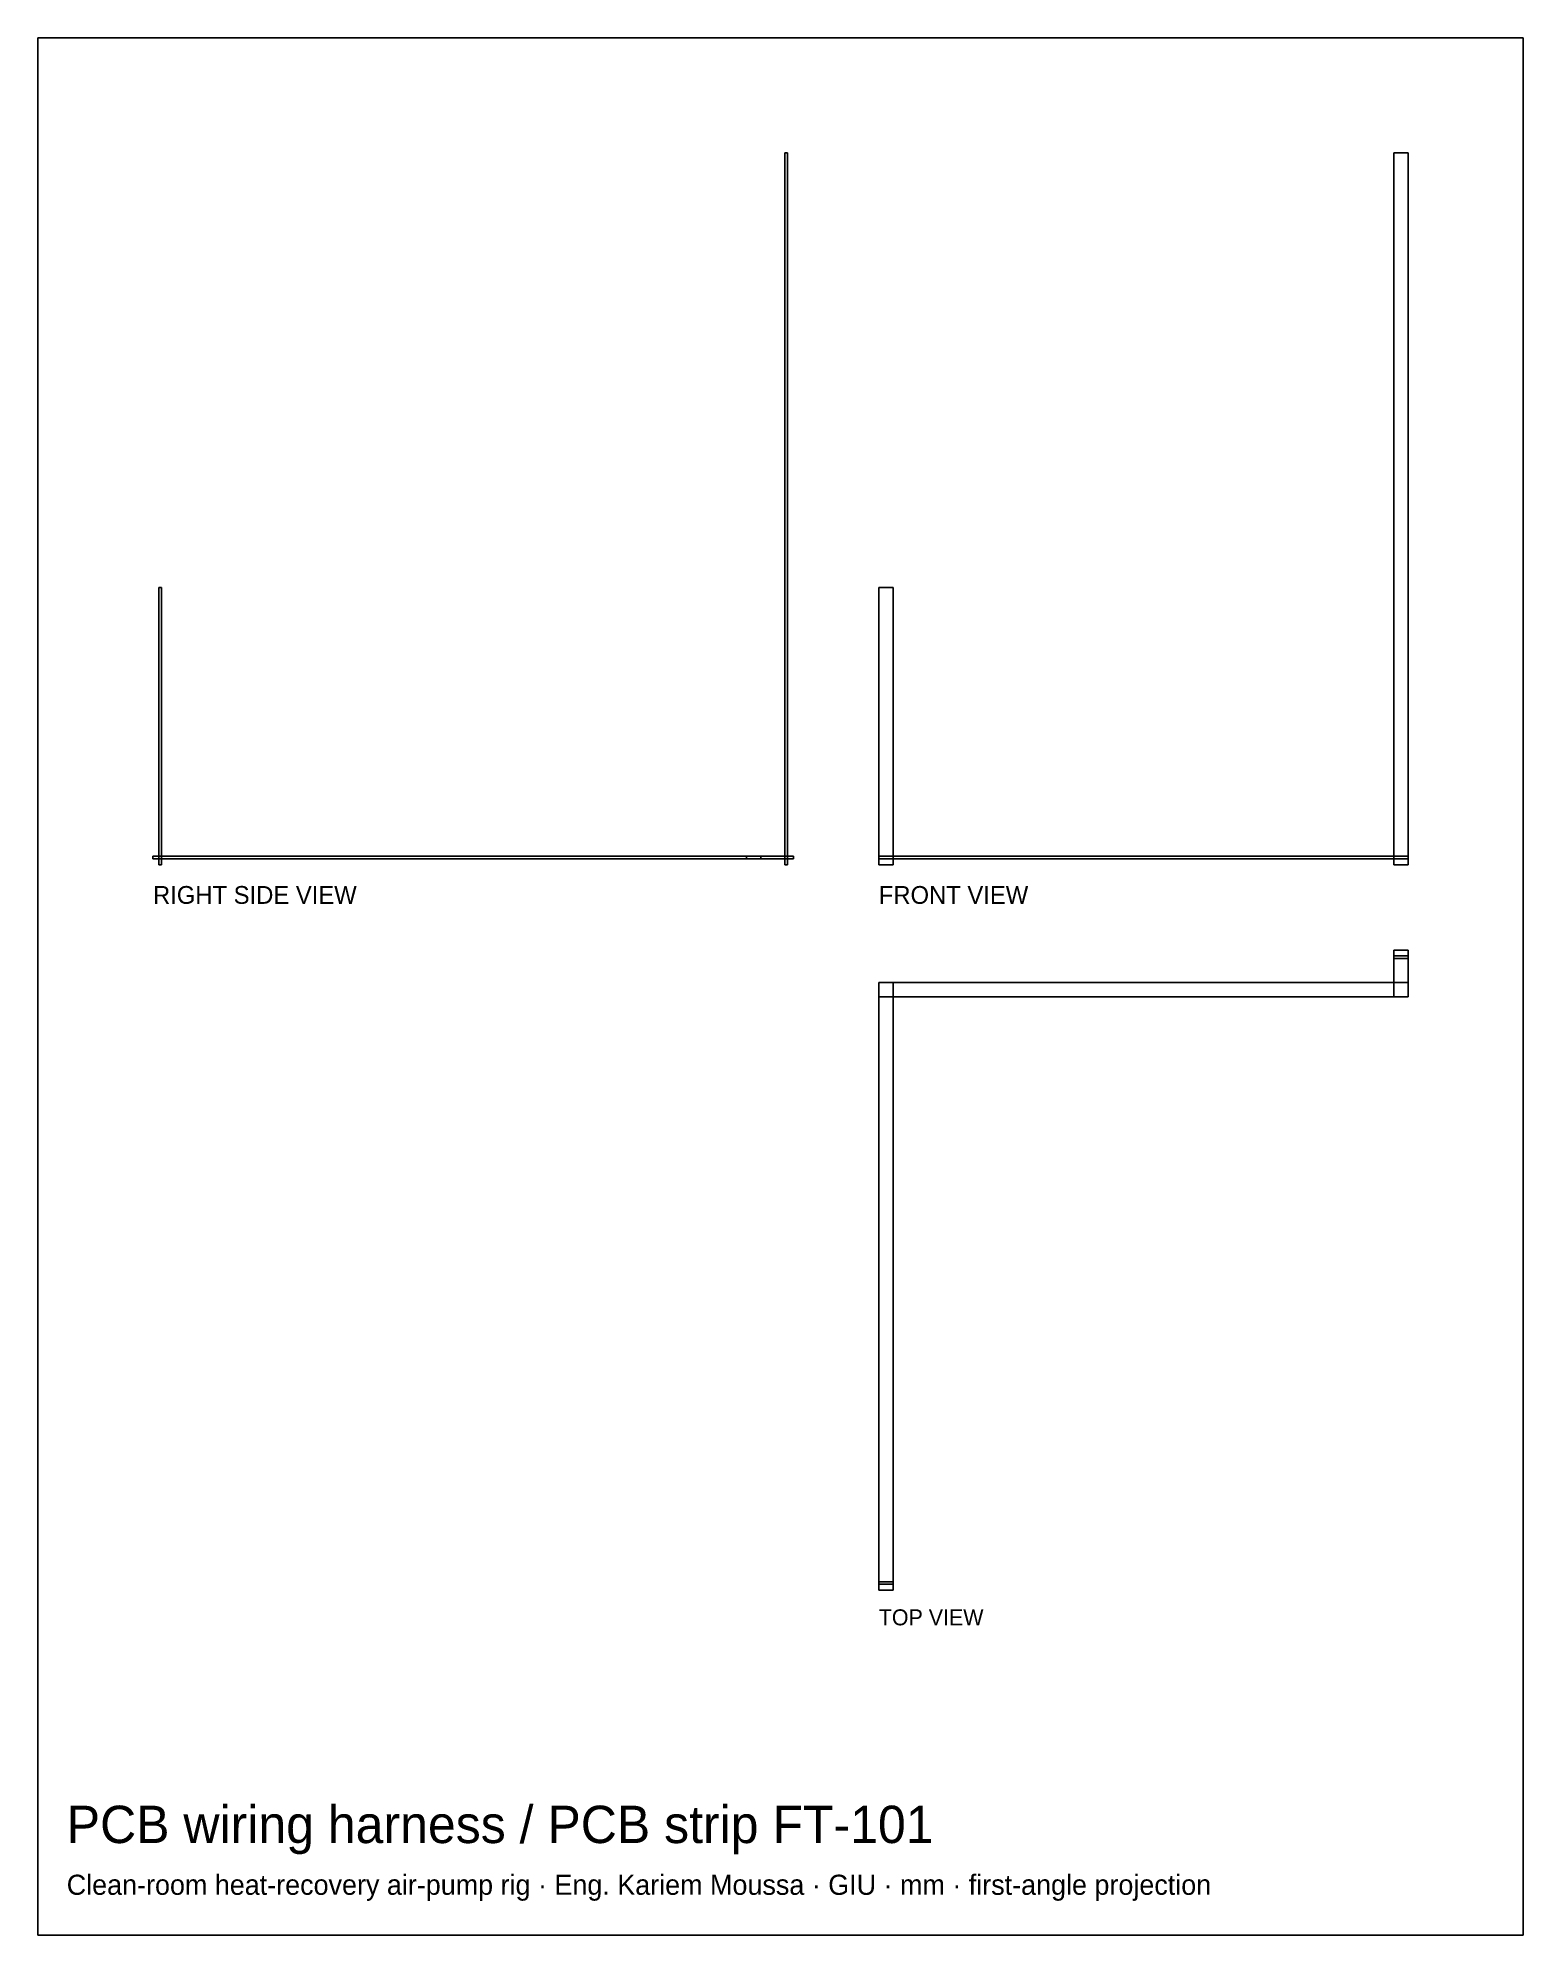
# Model space of a CAD drawing. Header units: millimetres. Extents: x -807 to -236, y -408 to 321.
import ezdxf

# ---------------------------------------------------------------- set-up
doc = ezdxf.new("R2010")
doc.units = ezdxf.units.MM
for name, color, linetype in [('BORDER', 7, 'Continuous'), ('HIDDEN', 8, 'Continuous'), ('TEXT', 5, 'Continuous'), ('VISIBLE', 7, 'Continuous')]:
    doc.layers.add(name, color=color, linetype=linetype)

msp = doc.modelspace()

# ---------------------------------------------------------------- linework, layer by layer
at = {"layer": 'BORDER'}
msp.add_lwpolyline([(-806.772368, -408.237904), (-236.257232, -408.237904), (-236.257232, 320.942768), (-806.772368, 320.942768)], close=True, dxfattribs=at)
at = {"layer": 'HIDDEN'}
for points in [[(-518.8296, 276.75), (-519.8296, 276.75)], [(-519.8296, 3.17), (-519.8296, 276.75)], [(-518.8296, 3.17), (-518.8296, 276.75)], [(-285.95, 276.75), (-280.45, 276.75)], [(-285.95, 3.17), (-285.95, 276.75)], [(-280.45, 3.17), (-280.45, 276.75)], [(-759.3296, 109.75), (-760.3296, 109.75)], [(-760.3296, 3.17), (-760.3296, 109.75)], [(-759.3296, 3.17), (-759.3296, 109.75)], [(-483.75, 109.75), (-478.25, 109.75)], [(-483.75, 3.17), (-483.75, 109.75)], [(-478.25, 3.17), (-478.25, 109.75)], [(-529.0796, 6.42), (-762.5796, 6.42)], [(-762.5796, 5.42), (-762.5796, 6.42)], [(-529.0796, 5.42), (-762.5796, 5.42)], [(-759.3296, 3.17), (-760.3296, 3.17)], [(-516.5796, 6.42), (-534.5796, 6.42)], [(-534.5796, 5.42), (-534.5796, 6.42)], [(-529.0796, 6.42), (-534.5796, 6.42)], [(-534.5796, 5.42), (-534.5796, 6.42)], [(-529.0796, 6.42), (-534.5796, 6.42)], [(-516.5796, 5.42), (-534.5796, 5.42)], [(-529.0796, 5.42), (-534.5796, 5.42)], [(-529.0796, 5.42), (-534.5796, 5.42)], [(-529.0796, 5.42), (-529.0796, 6.42)], [(-529.0796, 5.42), (-529.0796, 6.42)], [(-529.0796, 5.42), (-529.0796, 6.42)], [(-518.8296, 3.17), (-519.8296, 3.17)], [(-516.5796, 5.42), (-516.5796, 6.42)], [(-483.75, 6.42), (-478.25, 6.42)], [(-483.75, 6.42), (-280.45, 6.42)], [(-483.75, 5.42), (-483.75, 6.42)], [(-483.75, 5.42), (-483.75, 6.42)], [(-483.75, 6.42), (-478.25, 6.42)], [(-483.75, 5.42), (-483.75, 6.42)], [(-483.75, 5.42), (-478.25, 5.42)], [(-483.75, 5.42), (-280.45, 5.42)], [(-483.75, 5.42), (-478.25, 5.42)], [(-483.75, 3.17), (-478.25, 3.17)], [(-478.25, 5.42), (-478.25, 6.42)], [(-285.95, 5.42), (-285.95, 6.42)], [(-285.95, 6.42), (-280.45, 6.42)], [(-285.95, 5.42), (-285.95, 6.42)], [(-285.95, 5.42), (-280.45, 5.42)], [(-285.95, 3.17), (-280.45, 3.17)], [(-280.45, 5.42), (-280.45, 6.42)], [(-280.45, 5.42), (-280.45, 6.42)], [(-285.95, -29.6596), (-280.45, -29.6596)], [(-285.95, -29.6596), (-285.95, -47.6596)], [(-285.95, -31.9096), (-280.45, -31.9096)], [(-285.95, -31.9096), (-285.95, -32.9096)], [(-285.95, -32.9096), (-280.45, -32.9096)], [(-280.45, -29.6596), (-280.45, -47.6596)], [(-280.45, -31.9096), (-280.45, -32.9096)], [(-483.75, -42.1596), (-280.45, -42.1596)], [(-483.75, -42.1596), (-483.75, -47.6596)], [(-483.75, -42.1596), (-478.25, -42.1596)], [(-483.75, -42.1596), (-483.75, -275.6596)], [(-478.25, -42.1596), (-478.25, -275.6596)], [(-280.45, -42.1596), (-280.45, -47.6596)], [(-483.75, -47.6596), (-280.45, -47.6596)], [(-285.95, -47.6596), (-280.45, -47.6596)], [(-483.75, -272.4096), (-478.25, -272.4096)], [(-483.75, -272.4096), (-483.75, -273.4096)], [(-483.75, -273.4096), (-478.25, -273.4096)], [(-483.75, -275.6596), (-478.25, -275.6596)], [(-478.25, -272.4096), (-478.25, -273.4096)]]:
    msp.add_lwpolyline(points, dxfattribs=at)
at = {"layer": 'VISIBLE'}
for points in [[(-518.8296, 276.75), (-519.8296, 276.75)], [(-519.8296, 3.17), (-519.8296, 276.75)], [(-518.8296, 3.17), (-518.8296, 276.75)], [(-285.95, 276.75), (-280.45, 276.75)], [(-285.95, 6.42), (-285.95, 276.75)], [(-280.45, 3.17), (-280.45, 276.75)], [(-759.3296, 109.75), (-760.3296, 109.75)], [(-760.3296, 3.17), (-760.3296, 109.75)], [(-759.3296, 3.17), (-759.3296, 109.75)], [(-483.75, 109.75), (-478.25, 109.75)], [(-483.75, 3.17), (-483.75, 109.75)], [(-478.25, 3.17), (-478.25, 109.75)], [(-534.5796, 6.42), (-762.5796, 6.42)], [(-762.5796, 5.42), (-762.5796, 6.42)], [(-534.5796, 5.42), (-762.5796, 5.42)], [(-759.3296, 3.17), (-760.3296, 3.17)], [(-516.5796, 6.42), (-534.5796, 6.42)], [(-534.5796, 5.42), (-534.5796, 6.42)], [(-529.0796, 6.42), (-534.5796, 6.42)], [(-534.5796, 5.42), (-534.5796, 6.42)], [(-516.5796, 5.42), (-534.5796, 5.42)], [(-529.0796, 5.42), (-534.5796, 5.42)], [(-529.0796, 5.42), (-529.0796, 6.42)], [(-518.8296, 3.17), (-519.8296, 3.17)], [(-516.5796, 5.42), (-516.5796, 6.42)], [(-483.75, 6.42), (-478.25, 6.42)], [(-483.75, 5.42), (-483.75, 6.42)], [(-483.75, 5.42), (-478.25, 5.42)], [(-483.75, 3.17), (-478.25, 3.17)], [(-478.25, 6.42), (-280.45, 6.42)], [(-478.25, 5.42), (-478.25, 6.42)], [(-478.25, 5.42), (-280.45, 5.42)], [(-285.95, 6.42), (-280.45, 6.42)], [(-285.95, 5.42), (-285.95, 6.42)], [(-285.95, 3.17), (-285.95, 5.42)], [(-285.95, 5.42), (-280.45, 5.42)], [(-285.95, 3.17), (-280.45, 3.17)], [(-280.45, 5.42), (-280.45, 6.42)], [(-280.45, 5.42), (-280.45, 6.42)], [(-285.95, -29.6596), (-280.45, -29.6596)], [(-285.95, -29.6596), (-285.95, -47.6596)], [(-285.95, -31.9096), (-280.45, -31.9096)], [(-285.95, -31.9096), (-285.95, -32.9096)], [(-285.95, -32.9096), (-280.45, -32.9096)], [(-280.45, -29.6596), (-280.45, -47.6596)], [(-280.45, -31.9096), (-280.45, -32.9096)], [(-483.75, -42.1596), (-280.45, -42.1596)], [(-483.75, -42.1596), (-483.75, -47.6596)], [(-483.75, -42.1596), (-478.25, -42.1596)], [(-483.75, -42.1596), (-483.75, -275.6596)], [(-478.25, -42.1596), (-478.25, -275.6596)], [(-280.45, -42.1596), (-280.45, -47.6596)], [(-483.75, -47.6596), (-280.45, -47.6596)], [(-285.95, -47.6596), (-280.45, -47.6596)], [(-483.75, -272.4096), (-478.25, -272.4096)], [(-483.75, -272.4096), (-483.75, -273.4096)], [(-483.75, -273.4096), (-478.25, -273.4096)], [(-483.75, -275.6596), (-478.25, -275.6596)], [(-478.25, -272.4096), (-478.25, -273.4096)]]:
    msp.add_lwpolyline(points, dxfattribs=at)

# ---------------------------------------------------------------- texts
at = {"layer": 'TEXT'}
for s, height, p in [('RIGHT SIDE VIEW', 6.8395, (-762.5796, -11.8769)), ('FRONT VIEW', 6.8395, (-483.75, -11.8769)), ('TOP VIEW', 6.15, (-483.75, -289.1896)), ('PCB wiring harness / PCB strip FT-101', 14.3626496, (-795.724176, -372.88369)), ('Clean-room heat-recovery air-pump rig · Eng. Kariem Moussa · GIU · mm · first-angle projection', 7.7337344, (-795.724176, -392.770435))]:
    msp.add_text(s, height=height, dxfattribs=at).set_placement(p)

doc.saveas('drawing.dxf')
